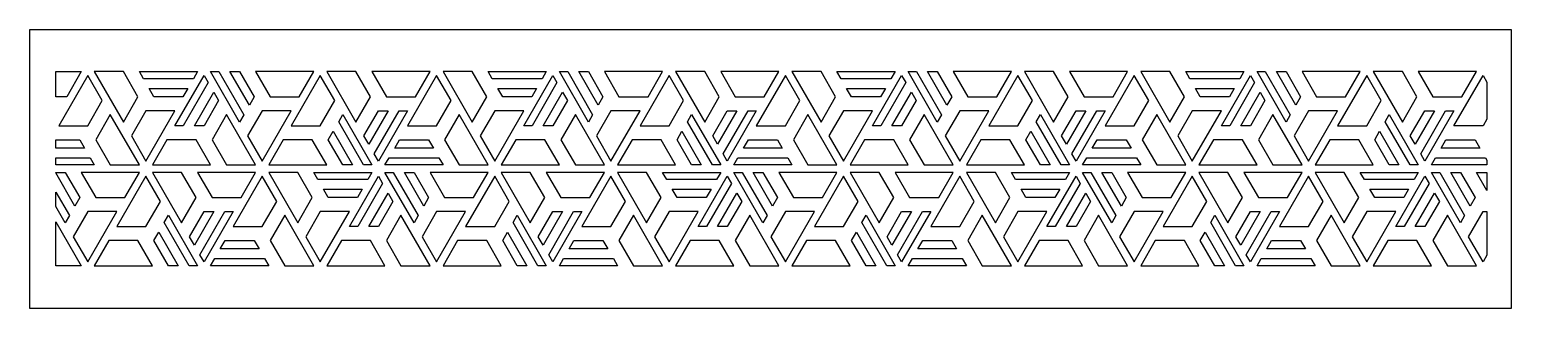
# Model space of a CAD drawing. Header units: millimetres. Extents: x 148 to 1052, y 65 to 235.
import ezdxf

# ---------------------------------------------------------------- set-up
doc = ezdxf.new("R2010")
doc.units = ezdxf.units.MM
doc.layers.get('0').update_dxf_attribs({"linetype": 'CONTINUOUS'})

msp = doc.modelspace()

# ---------------------------------------------------------------- linework, layer by layer
at = {"color": 7}
for points in [[(147.5, 65), (1052.5, 65), (1052.5, 235), (147.5, 235), (147.5, 65)], [(179.007042, 209.390599), (170.130281, 194.015599), (163.5, 194.015599), (163.5, 209.390599), (179.007042, 209.390599)], [(187.007042, 209.390599), (204.760562, 178.640599), (213.637323, 194.015599), (204.760562, 209.390599), (187.007042, 209.390599)], [(217.0503, 204.997742), (214.514083, 209.390599), (250.021125, 209.390599), (247.484907, 204.997742), (217.0503, 204.997742)], [(278.310863, 183.033456), (275.774645, 178.640599), (258.021125, 209.390599), (263.093559, 209.390599), (278.310863, 183.033456)], [(269.856805, 209.390599), (275.774645, 209.390599), (284.651406, 194.015599), (281.692486, 188.890599), (269.856805, 209.390599)], [(321.035208, 209.390599), (285.528166, 209.390599), (294.404927, 194.015599), (312.158447, 194.015599), (321.035208, 209.390599)], [(329.035208, 209.390599), (346.788729, 178.640599), (355.665489, 194.015599), (346.788729, 209.390599), (329.035208, 209.390599)], [(392.049291, 209.390599), (356.542249, 209.390599), (365.41901, 194.015599), (383.17253, 194.015599), (392.049291, 209.390599)], [(400.049291, 209.390599), (417.802812, 178.640599), (426.679572, 194.015599), (417.802812, 209.390599), (400.049291, 209.390599)], [(430.09255, 204.997742), (427.556332, 209.390599), (463.063374, 209.390599), (460.527157, 204.997742), (430.09255, 204.997742)], [(491.353112, 183.033456), (488.816895, 178.640599), (471.063374, 209.390599), (476.135809, 209.390599), (491.353112, 183.033456)], [(482.899055, 209.390599), (488.816895, 209.390599), (497.693655, 194.015599), (494.734735, 188.890599), (482.899055, 209.390599)], [(534.077457, 209.390599), (498.570416, 209.390599), (507.447176, 194.015599), (525.200697, 194.015599), (534.077457, 209.390599)], [(542.077457, 209.390599), (559.830978, 178.640599), (568.707738, 194.015599), (559.830978, 209.390599), (542.077457, 209.390599)], [(605.09154, 209.390599), (569.584499, 209.390599), (578.461259, 194.015599), (596.21478, 194.015599), (605.09154, 209.390599)], [(613.09154, 209.390599), (630.845061, 178.640599), (639.721821, 194.015599), (630.845061, 209.390599), (613.09154, 209.390599)], [(643.134799, 204.997742), (640.598582, 209.390599), (676.105623, 209.390599), (673.569406, 204.997742), (643.134799, 204.997742)], [(704.395361, 183.033456), (701.859144, 178.640599), (684.105623, 209.390599), (689.178058, 209.390599), (704.395361, 183.033456)], [(695.941304, 209.390599), (701.859144, 209.390599), (710.735904, 194.015599), (707.776984, 188.890599), (695.941304, 209.390599)], [(747.119706, 209.390599), (711.612665, 209.390599), (720.489425, 194.015599), (738.242946, 194.015599), (747.119706, 209.390599)], [(755.119706, 209.390599), (772.873227, 178.640599), (781.749988, 194.015599), (772.873227, 209.390599), (755.119706, 209.390599)], [(818.13379, 209.390599), (782.626748, 209.390599), (791.503508, 194.015599), (809.257029, 194.015599), (818.13379, 209.390599)], [(826.13379, 209.390599), (843.88731, 178.640599), (852.764071, 194.015599), (843.88731, 209.390599), (826.13379, 209.390599)], [(856.177048, 204.997742), (853.640831, 209.390599), (889.147873, 209.390599), (886.611655, 204.997742), (856.177048, 204.997742)], [(917.437611, 183.033456), (914.901393, 178.640599), (897.147873, 209.390599), (902.220307, 209.390599), (917.437611, 183.033456)], [(908.983553, 209.390599), (914.901393, 209.390599), (923.778154, 194.015599), (920.819234, 188.890599), (908.983553, 209.390599)], [(960.161956, 209.390599), (924.654914, 209.390599), (933.531675, 194.015599), (951.285195, 194.015599), (960.161956, 209.390599)], [(968.161956, 209.390599), (985.915477, 178.640599), (994.792237, 194.015599), (985.915477, 209.390599), (968.161956, 209.390599)], [(1031.176039, 209.390599), (995.668997, 209.390599), (1004.545758, 194.015599), (1022.299278, 194.015599), (1031.176039, 209.390599)], [(183.007042, 207.081198), (165.253521, 176.331198), (183.007042, 176.331198), (191.883802, 191.706198), (183.007042, 207.081198)], [(244.103284, 199.140599), (241.144364, 194.015599), (223.390843, 194.015599), (220.431923, 199.140599), (244.103284, 199.140599)], [(241.340038, 176.331198), (236.267604, 176.331198), (254.021125, 207.081198), (256.557342, 202.688341), (241.340038, 176.331198)], [(325.035208, 207.081198), (307.281687, 176.331198), (325.035208, 176.331198), (333.911968, 191.706198), (325.035208, 207.081198)], [(396.049291, 207.081198), (378.29577, 176.331198), (396.049291, 176.331198), (404.926051, 191.706198), (396.049291, 207.081198)], [(457.145534, 199.140599), (454.186614, 194.015599), (436.433093, 194.015599), (433.474173, 199.140599), (457.145534, 199.140599)], [(454.382288, 176.331198), (449.309853, 176.331198), (467.063374, 207.081198), (469.599591, 202.688341), (454.382288, 176.331198)], [(538.077457, 207.081198), (520.323936, 176.331198), (538.077457, 176.331198), (546.954217, 191.706198), (538.077457, 207.081198)], [(609.09154, 207.081198), (591.338019, 176.331198), (609.09154, 176.331198), (617.968301, 191.706198), (609.09154, 207.081198)], [(670.187783, 199.140599), (667.228863, 194.015599), (649.475342, 194.015599), (646.516422, 199.140599), (670.187783, 199.140599)], [(667.424537, 176.331198), (662.352103, 176.331198), (680.105623, 207.081198), (682.641841, 202.688341), (667.424537, 176.331198)], [(751.119706, 207.081198), (733.366186, 176.331198), (751.119706, 176.331198), (759.996467, 191.706198), (751.119706, 207.081198)], [(822.13379, 207.081198), (804.380269, 176.331198), (822.13379, 176.331198), (831.01055, 191.706198), (822.13379, 207.081198)], [(883.230032, 199.140599), (880.271112, 194.015599), (862.517591, 194.015599), (859.558671, 199.140599), (883.230032, 199.140599)], [(880.466786, 176.331198), (875.394352, 176.331198), (893.147873, 207.081198), (895.68409, 202.688341), (880.466786, 176.331198)], [(964.161956, 207.081198), (946.408435, 176.331198), (964.161956, 176.331198), (973.038716, 191.706198), (964.161956, 207.081198)], [(1035.176039, 176.331198), (1017.422518, 176.331198), (1035.176039, 207.081198), (1037.5, 203.055979), (1037.5, 180.356417), (1035.176039, 176.331198)], [(259.938965, 196.831198), (262.897885, 191.706198), (254.021125, 176.331198), (248.103284, 176.331198), (259.938965, 196.831198)], [(472.981214, 196.831198), (475.940134, 191.706198), (467.063374, 176.331198), (461.145534, 176.331198), (472.981214, 196.831198)], [(686.023464, 196.831198), (688.982384, 191.706198), (680.105623, 176.331198), (674.187783, 176.331198), (686.023464, 196.831198)], [(899.065713, 196.831198), (902.024633, 191.706198), (893.147873, 176.331198), (887.230032, 176.331198), (899.065713, 196.831198)], [(214.514083, 152.509401), (196.760562, 183.259401), (187.883802, 167.884401), (196.760562, 152.509401), (214.514083, 152.509401)], [(218.514083, 154.818802), (236.267604, 185.568802), (218.514083, 185.568802), (209.637323, 170.193802), (218.514083, 154.818802)], [(285.528166, 152.509401), (267.774645, 183.259401), (258.897885, 167.884401), (267.774645, 152.509401), (285.528166, 152.509401)], [(289.528166, 154.818802), (307.281687, 185.568802), (289.528166, 185.568802), (280.651406, 170.193802), (289.528166, 154.818802)], [(336.252511, 178.866544), (338.788729, 183.259401), (356.542249, 152.509401), (351.469815, 152.509401), (336.252511, 178.866544)], [(354.624409, 165.068802), (351.665489, 170.193802), (360.542249, 185.568802), (366.46009, 185.568802), (354.624409, 165.068802)], [(373.223336, 185.568802), (378.29577, 185.568802), (360.542249, 154.818802), (358.006032, 159.211659), (373.223336, 185.568802)], [(427.556332, 152.509401), (409.802812, 183.259401), (400.926051, 167.884401), (409.802812, 152.509401), (427.556332, 152.509401)], [(431.556332, 154.818802), (449.309853, 185.568802), (431.556332, 185.568802), (422.679572, 170.193802), (431.556332, 154.818802)], [(498.570416, 152.509401), (480.816895, 183.259401), (471.940134, 167.884401), (480.816895, 152.509401), (498.570416, 152.509401)], [(502.570416, 154.818802), (520.323936, 185.568802), (502.570416, 185.568802), (493.693655, 170.193802), (502.570416, 154.818802)], [(549.294761, 178.866544), (551.830978, 183.259401), (569.584499, 152.509401), (564.512064, 152.509401), (549.294761, 178.866544)], [(567.666658, 165.068802), (564.707738, 170.193802), (573.584499, 185.568802), (579.502339, 185.568802), (567.666658, 165.068802)], [(586.265585, 185.568802), (591.338019, 185.568802), (573.584499, 154.818802), (571.048281, 159.211659), (586.265585, 185.568802)], [(640.598582, 152.509401), (622.845061, 183.259401), (613.968301, 167.884401), (622.845061, 152.509401), (640.598582, 152.509401)], [(644.598582, 154.818802), (662.352103, 185.568802), (644.598582, 185.568802), (635.721821, 170.193802), (644.598582, 154.818802)], [(711.612665, 152.509401), (693.859144, 183.259401), (684.982384, 167.884401), (693.859144, 152.509401), (711.612665, 152.509401)], [(715.612665, 154.818802), (733.366186, 185.568802), (715.612665, 185.568802), (706.735904, 170.193802), (715.612665, 154.818802)], [(762.33701, 178.866544), (764.873227, 183.259401), (782.626748, 152.509401), (777.554313, 152.509401), (762.33701, 178.866544)], [(780.708908, 165.068802), (777.749988, 170.193802), (786.626748, 185.568802), (792.544588, 185.568802), (780.708908, 165.068802)], [(799.307834, 185.568802), (804.380269, 185.568802), (786.626748, 154.818802), (784.090531, 159.211659), (799.307834, 185.568802)], [(853.640831, 152.509401), (835.88731, 183.259401), (827.01055, 167.884401), (835.88731, 152.509401), (853.640831, 152.509401)], [(857.640831, 154.818802), (875.394352, 185.568802), (857.640831, 185.568802), (848.764071, 170.193802), (857.640831, 154.818802)], [(924.654914, 152.509401), (906.901393, 183.259401), (898.024633, 167.884401), (906.901393, 152.509401), (924.654914, 152.509401)], [(928.654914, 154.818802), (946.408435, 185.568802), (928.654914, 185.568802), (919.778154, 170.193802), (928.654914, 154.818802)], [(975.379259, 178.866544), (977.915477, 183.259401), (995.668997, 152.509401), (990.596563, 152.509401), (975.379259, 178.866544)], [(993.751157, 165.068802), (990.792237, 170.193802), (999.668997, 185.568802), (1005.586838, 185.568802), (993.751157, 165.068802)], [(1012.350084, 185.568802), (1017.422518, 185.568802), (999.668997, 154.818802), (997.13278, 159.211659), (1012.350084, 185.568802)], [(344.706569, 152.509401), (338.788729, 152.509401), (329.911968, 167.884401), (332.870888, 173.009401), (344.706569, 152.509401)], [(557.748818, 152.509401), (551.830978, 152.509401), (542.954217, 167.884401), (545.913138, 173.009401), (557.748818, 152.509401)], [(770.791067, 152.509401), (764.873227, 152.509401), (755.996467, 167.884401), (758.955387, 173.009401), (770.791067, 152.509401)], [(983.833317, 152.509401), (977.915477, 152.509401), (969.038716, 167.884401), (971.997636, 173.009401), (983.833317, 152.509401)], [(178.130281, 167.884401), (181.089201, 162.759401), (163.5, 162.759401), (163.5, 167.884401), (178.130281, 167.884401)], [(222.514083, 152.509401), (258.021125, 152.509401), (249.144364, 167.884401), (231.390843, 167.884401), (222.514083, 152.509401)], [(293.528166, 152.509401), (329.035208, 152.509401), (320.158447, 167.884401), (302.404927, 167.884401), (293.528166, 152.509401)], [(370.46009, 162.759401), (373.41901, 167.884401), (391.17253, 167.884401), (394.131451, 162.759401), (370.46009, 162.759401)], [(435.556332, 152.509401), (471.063374, 152.509401), (462.186614, 167.884401), (444.433093, 167.884401), (435.556332, 152.509401)], [(506.570416, 152.509401), (542.077457, 152.509401), (533.200697, 167.884401), (515.447176, 167.884401), (506.570416, 152.509401)], [(583.502339, 162.759401), (586.461259, 167.884401), (604.21478, 167.884401), (607.1737, 162.759401), (583.502339, 162.759401)], [(648.598582, 152.509401), (684.105623, 152.509401), (675.228863, 167.884401), (657.475342, 167.884401), (648.598582, 152.509401)], [(719.612665, 152.509401), (755.119706, 152.509401), (746.242946, 167.884401), (728.489425, 167.884401), (719.612665, 152.509401)], [(796.544588, 162.759401), (799.503508, 167.884401), (817.257029, 167.884401), (820.215949, 162.759401), (796.544588, 162.759401)], [(861.640831, 152.509401), (897.147873, 152.509401), (888.271112, 167.884401), (870.517591, 167.884401), (861.640831, 152.509401)], [(932.654914, 152.509401), (968.161956, 152.509401), (959.285195, 167.884401), (941.531675, 167.884401), (932.654914, 152.509401)], [(1009.586838, 162.759401), (1012.545758, 167.884401), (1030.299278, 167.884401), (1033.258199, 162.759401), (1009.586838, 162.759401)], [(187.007042, 152.509401), (163.5, 152.509401), (163.5, 156.902258), (184.470824, 156.902258), (187.007042, 152.509401)], [(397.513074, 156.902258), (400.049291, 152.509401), (364.542249, 152.509401), (367.078467, 156.902258), (397.513074, 156.902258)], [(610.555323, 156.902258), (613.09154, 152.509401), (577.584499, 152.509401), (580.120716, 156.902258), (610.555323, 156.902258)], [(823.597572, 156.902258), (826.13379, 152.509401), (790.626748, 152.509401), (793.162965, 156.902258), (823.597572, 156.902258)], [(1037.5, 155.412386), (1037.5, 152.509401), (1003.668997, 152.509401), (1006.205215, 156.902258), (1036.639822, 156.902258), (1037.5, 155.412386)], [(169.253521, 147.890599), (178.130281, 132.515599), (175.171361, 127.390599), (163.5, 147.605989), (163.5, 147.890599), (169.253521, 147.890599)], [(214.514083, 147.890599), (179.007042, 147.890599), (187.883802, 132.515599), (205.637323, 132.515599), (214.514083, 147.890599)], [(218.514083, 145.581198), (200.760562, 114.831198), (218.514083, 114.831198), (227.390843, 130.206198), (218.514083, 145.581198)], [(222.514083, 147.890599), (240.267604, 117.140599), (249.144364, 132.515599), (240.267604, 147.890599), (222.514083, 147.890599)], [(285.528166, 147.890599), (250.021125, 147.890599), (258.897885, 132.515599), (276.651406, 132.515599), (285.528166, 147.890599)], [(289.528166, 145.581198), (271.774645, 114.831198), (289.528166, 114.831198), (298.404927, 130.206198), (289.528166, 145.581198)], [(293.528166, 147.890599), (311.281687, 117.140599), (320.158447, 132.515599), (311.281687, 147.890599), (293.528166, 147.890599)], [(323.571425, 143.497742), (321.035208, 147.890599), (356.542249, 147.890599), (354.006032, 143.497742), (323.571425, 143.497742)], [(347.861163, 114.831198), (342.788729, 114.831198), (360.542249, 145.581198), (363.078467, 141.188341), (347.861163, 114.831198)], [(384.831987, 121.533456), (382.29577, 117.140599), (364.542249, 147.890599), (369.614684, 147.890599), (384.831987, 121.533456)], [(376.37793, 147.890599), (382.29577, 147.890599), (391.17253, 132.515599), (388.21361, 127.390599), (376.37793, 147.890599)], [(427.556332, 147.890599), (392.049291, 147.890599), (400.926051, 132.515599), (418.679572, 132.515599), (427.556332, 147.890599)], [(431.556332, 145.581198), (413.802812, 114.831198), (431.556332, 114.831198), (440.433093, 130.206198), (431.556332, 145.581198)], [(435.556332, 147.890599), (453.309853, 117.140599), (462.186614, 132.515599), (453.309853, 147.890599), (435.556332, 147.890599)], [(498.570416, 147.890599), (463.063374, 147.890599), (471.940134, 132.515599), (489.693655, 132.515599), (498.570416, 147.890599)], [(502.570416, 145.581198), (484.816895, 114.831198), (502.570416, 114.831198), (511.447176, 130.206198), (502.570416, 145.581198)], [(506.570416, 147.890599), (524.323936, 117.140599), (533.200697, 132.515599), (524.323936, 147.890599), (506.570416, 147.890599)], [(536.613674, 143.497742), (534.077457, 147.890599), (569.584499, 147.890599), (567.048281, 143.497742), (536.613674, 143.497742)], [(560.903412, 114.831198), (555.830978, 114.831198), (573.584499, 145.581198), (576.120716, 141.188341), (560.903412, 114.831198)], [(597.874237, 121.533456), (595.338019, 117.140599), (577.584499, 147.890599), (582.656933, 147.890599), (597.874237, 121.533456)], [(589.420179, 147.890599), (595.338019, 147.890599), (604.21478, 132.515599), (601.25586, 127.390599), (589.420179, 147.890599)], [(640.598582, 147.890599), (605.09154, 147.890599), (613.968301, 132.515599), (631.721821, 132.515599), (640.598582, 147.890599)], [(644.598582, 145.581198), (626.845061, 114.831198), (644.598582, 114.831198), (653.475342, 130.206198), (644.598582, 145.581198)], [(648.598582, 147.890599), (666.352103, 117.140599), (675.228863, 132.515599), (666.352103, 147.890599), (648.598582, 147.890599)], [(711.612665, 147.890599), (676.105623, 147.890599), (684.982384, 132.515599), (702.735904, 132.515599), (711.612665, 147.890599)], [(715.612665, 145.581198), (697.859144, 114.831198), (715.612665, 114.831198), (724.489425, 130.206198), (715.612665, 145.581198)], [(719.612665, 147.890599), (737.366186, 117.140599), (746.242946, 132.515599), (737.366186, 147.890599), (719.612665, 147.890599)], [(749.655924, 143.497742), (747.119706, 147.890599), (782.626748, 147.890599), (780.090531, 143.497742), (749.655924, 143.497742)], [(773.945662, 114.831198), (768.873227, 114.831198), (786.626748, 145.581198), (789.162965, 141.188341), (773.945662, 114.831198)], [(810.916486, 121.533456), (808.380269, 117.140599), (790.626748, 147.890599), (795.699183, 147.890599), (810.916486, 121.533456)], [(802.462429, 147.890599), (808.380269, 147.890599), (817.257029, 132.515599), (814.298109, 127.390599), (802.462429, 147.890599)], [(853.640831, 147.890599), (818.13379, 147.890599), (827.01055, 132.515599), (844.764071, 132.515599), (853.640831, 147.890599)], [(857.640831, 145.581198), (839.88731, 114.831198), (857.640831, 114.831198), (866.517591, 130.206198), (857.640831, 145.581198)], [(861.640831, 147.890599), (879.394352, 117.140599), (888.271112, 132.515599), (879.394352, 147.890599), (861.640831, 147.890599)], [(924.654914, 147.890599), (889.147873, 147.890599), (898.024633, 132.515599), (915.778154, 132.515599), (924.654914, 147.890599)], [(928.654914, 145.581198), (910.901393, 114.831198), (928.654914, 114.831198), (937.531675, 130.206198), (928.654914, 145.581198)], [(932.654914, 147.890599), (950.408435, 117.140599), (959.285195, 132.515599), (950.408435, 147.890599), (932.654914, 147.890599)], [(962.698173, 143.497742), (960.161956, 147.890599), (995.668997, 147.890599), (993.13278, 143.497742), (962.698173, 143.497742)], [(986.987911, 114.831198), (981.915477, 114.831198), (999.668997, 145.581198), (1002.205215, 141.188341), (986.987911, 114.831198)], [(1023.958735, 121.533456), (1021.422518, 117.140599), (1003.668997, 147.890599), (1008.741432, 147.890599), (1023.958735, 121.533456)], [(1015.504678, 147.890599), (1021.422518, 147.890599), (1030.299278, 132.515599), (1027.340358, 127.390599), (1015.504678, 147.890599)], [(1031.176039, 147.890599), (1037.5, 147.890599), (1037.5, 136.937177), (1031.176039, 147.890599)], [(169.253521, 117.140599), (163.5, 127.105989), (163.5, 135.891704), (171.789738, 121.533456), (169.253521, 117.140599)], [(350.624409, 137.640599), (347.665489, 132.515599), (329.911968, 132.515599), (326.953048, 137.640599), (350.624409, 137.640599)], [(563.666658, 137.640599), (560.707738, 132.515599), (542.954217, 132.515599), (539.995297, 137.640599), (563.666658, 137.640599)], [(776.708908, 137.640599), (773.749988, 132.515599), (755.996467, 132.515599), (753.037547, 137.640599), (776.708908, 137.640599)], [(989.751157, 137.640599), (986.792237, 132.515599), (969.038716, 132.515599), (966.079796, 137.640599), (989.751157, 137.640599)], [(366.46009, 135.331198), (369.41901, 130.206198), (360.542249, 114.831198), (354.624409, 114.831198), (366.46009, 135.331198)], [(579.502339, 135.331198), (582.461259, 130.206198), (573.584499, 114.831198), (567.666658, 114.831198), (579.502339, 135.331198)], [(792.544588, 135.331198), (795.503508, 130.206198), (786.626748, 114.831198), (780.708908, 114.831198), (792.544588, 135.331198)], [(1005.586838, 135.331198), (1008.545758, 130.206198), (999.668997, 114.831198), (993.751157, 114.831198), (1005.586838, 135.331198)], [(179.007042, 91.009401), (163.5, 91.009401), (163.5, 117.868385), (179.007042, 91.009401)], [(183.007042, 93.318802), (200.760562, 124.068802), (183.007042, 124.068802), (174.130281, 108.693802), (183.007042, 93.318802)], [(229.731387, 117.366544), (232.267604, 121.759401), (250.021125, 91.009401), (244.94869, 91.009401), (229.731387, 117.366544)], [(248.103284, 103.568802), (245.144364, 108.693802), (254.021125, 124.068802), (259.938965, 124.068802), (248.103284, 103.568802)], [(266.702211, 124.068802), (271.774645, 124.068802), (254.021125, 93.318802), (251.484907, 97.711659), (266.702211, 124.068802)], [(321.035208, 91.009401), (303.281687, 121.759401), (294.404927, 106.384401), (303.281687, 91.009401), (321.035208, 91.009401)], [(325.035208, 93.318802), (342.788729, 124.068802), (325.035208, 124.068802), (316.158447, 108.693802), (325.035208, 93.318802)], [(392.049291, 91.009401), (374.29577, 121.759401), (365.41901, 106.384401), (374.29577, 91.009401), (392.049291, 91.009401)], [(396.049291, 93.318802), (413.802812, 124.068802), (396.049291, 124.068802), (387.17253, 108.693802), (396.049291, 93.318802)], [(442.773636, 117.366544), (445.309853, 121.759401), (463.063374, 91.009401), (457.990939, 91.009401), (442.773636, 117.366544)], [(461.145534, 103.568802), (458.186614, 108.693802), (467.063374, 124.068802), (472.981214, 124.068802), (461.145534, 103.568802)], [(479.74446, 124.068802), (484.816895, 124.068802), (467.063374, 93.318802), (464.527157, 97.711659), (479.74446, 124.068802)], [(534.077457, 91.009401), (516.323936, 121.759401), (507.447176, 106.384401), (516.323936, 91.009401), (534.077457, 91.009401)], [(538.077457, 93.318802), (555.830978, 124.068802), (538.077457, 124.068802), (529.200697, 108.693802), (538.077457, 93.318802)], [(605.09154, 91.009401), (587.338019, 121.759401), (578.461259, 106.384401), (587.338019, 91.009401), (605.09154, 91.009401)], [(609.09154, 93.318802), (626.845061, 124.068802), (609.09154, 124.068802), (600.21478, 108.693802), (609.09154, 93.318802)], [(655.815885, 117.366544), (658.352103, 121.759401), (676.105623, 91.009401), (671.033189, 91.009401), (655.815885, 117.366544)], [(674.187783, 103.568802), (671.228863, 108.693802), (680.105623, 124.068802), (686.023464, 124.068802), (674.187783, 103.568802)], [(692.78671, 124.068802), (697.859144, 124.068802), (680.105623, 93.318802), (677.569406, 97.711659), (692.78671, 124.068802)], [(747.119706, 91.009401), (729.366186, 121.759401), (720.489425, 106.384401), (729.366186, 91.009401), (747.119706, 91.009401)], [(751.119706, 93.318802), (768.873227, 124.068802), (751.119706, 124.068802), (742.242946, 108.693802), (751.119706, 93.318802)], [(818.13379, 91.009401), (800.380269, 121.759401), (791.503508, 106.384401), (800.380269, 91.009401), (818.13379, 91.009401)], [(822.13379, 93.318802), (839.88731, 124.068802), (822.13379, 124.068802), (813.257029, 108.693802), (822.13379, 93.318802)], [(868.858135, 117.366544), (871.394352, 121.759401), (889.147873, 91.009401), (884.075438, 91.009401), (868.858135, 117.366544)], [(887.230032, 103.568802), (884.271112, 108.693802), (893.147873, 124.068802), (899.065713, 124.068802), (887.230032, 103.568802)], [(905.828959, 124.068802), (910.901393, 124.068802), (893.147873, 93.318802), (890.611655, 97.711659), (905.828959, 124.068802)], [(960.161956, 91.009401), (942.408435, 121.759401), (933.531675, 106.384401), (942.408435, 91.009401), (960.161956, 91.009401)], [(964.161956, 93.318802), (981.915477, 124.068802), (964.161956, 124.068802), (955.285195, 108.693802), (964.161956, 93.318802)], [(1031.176039, 91.009401), (1013.422518, 121.759401), (1004.545758, 106.384401), (1013.422518, 91.009401), (1031.176039, 91.009401)], [(1035.176039, 93.318802), (1026.299278, 108.693802), (1035.176039, 124.068802), (1037.5, 124.068802), (1037.5, 97.344021), (1035.176039, 93.318802)], [(238.185444, 91.009401), (232.267604, 91.009401), (223.390843, 106.384401), (226.349764, 111.509401), (238.185444, 91.009401)], [(451.227693, 91.009401), (445.309853, 91.009401), (436.433093, 106.384401), (439.392013, 111.509401), (451.227693, 91.009401)], [(664.269943, 91.009401), (658.352103, 91.009401), (649.475342, 106.384401), (652.434262, 111.509401), (664.269943, 91.009401)], [(877.312192, 91.009401), (871.394352, 91.009401), (862.517591, 106.384401), (865.476512, 111.509401), (877.312192, 91.009401)], [(187.007042, 91.009401), (222.514083, 91.009401), (213.637323, 106.384401), (195.883802, 106.384401), (187.007042, 91.009401)], [(263.938965, 101.259401), (266.897885, 106.384401), (284.651406, 106.384401), (287.610326, 101.259401), (263.938965, 101.259401)], [(329.035208, 91.009401), (364.542249, 91.009401), (355.665489, 106.384401), (337.911968, 106.384401), (329.035208, 91.009401)], [(400.049291, 91.009401), (435.556332, 91.009401), (426.679572, 106.384401), (408.926051, 106.384401), (400.049291, 91.009401)], [(476.981214, 101.259401), (479.940134, 106.384401), (497.693655, 106.384401), (500.652575, 101.259401), (476.981214, 101.259401)], [(542.077457, 91.009401), (577.584499, 91.009401), (568.707738, 106.384401), (550.954217, 106.384401), (542.077457, 91.009401)], [(613.09154, 91.009401), (648.598582, 91.009401), (639.721821, 106.384401), (621.968301, 106.384401), (613.09154, 91.009401)], [(690.023464, 101.259401), (692.982384, 106.384401), (710.735904, 106.384401), (713.694825, 101.259401), (690.023464, 101.259401)], [(755.119706, 91.009401), (790.626748, 91.009401), (781.749988, 106.384401), (763.996467, 106.384401), (755.119706, 91.009401)], [(826.13379, 91.009401), (861.640831, 91.009401), (852.764071, 106.384401), (835.01055, 106.384401), (826.13379, 91.009401)], [(903.065713, 101.259401), (906.024633, 106.384401), (923.778154, 106.384401), (926.737074, 101.259401), (903.065713, 101.259401)], [(968.161956, 91.009401), (1003.668997, 91.009401), (994.792237, 106.384401), (977.038716, 106.384401), (968.161956, 91.009401)], [(290.991949, 95.402258), (293.528166, 91.009401), (258.021125, 91.009401), (260.557342, 95.402258), (290.991949, 95.402258)], [(504.034198, 95.402258), (506.570416, 91.009401), (471.063374, 91.009401), (473.599591, 95.402258), (504.034198, 95.402258)], [(717.076448, 95.402258), (719.612665, 91.009401), (684.105623, 91.009401), (686.641841, 95.402258), (717.076448, 95.402258)], [(930.118697, 95.402258), (932.654914, 91.009401), (897.147873, 91.009401), (899.68409, 95.402258), (930.118697, 95.402258)]]:
    msp.add_lwpolyline(points, close=True, dxfattribs=at)

doc.saveas('drawing.dxf')
